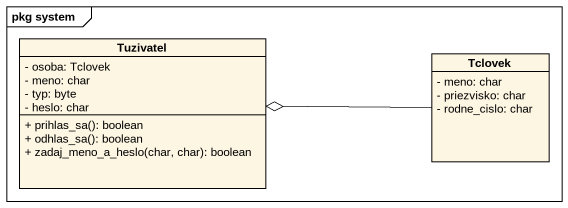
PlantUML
@startuml
mainframe pkg system
hide circle
hide empty members
skinparam classAttributeIconSize 0
class Tuzivatel {
  - osoba: Tclovek
  - meno: char
  - typ: byte
  - heslo: char
  + prihlas_sa(): boolean
  + odhlas_sa(): boolean
  + zadaj_meno_a_heslo(char, char): boolean
}
class Tclovek {
  - meno: char
  - priezvisko: char
  - rodne_cislo: char
}
Tclovek -left-o Tuzivatel
@enduml
